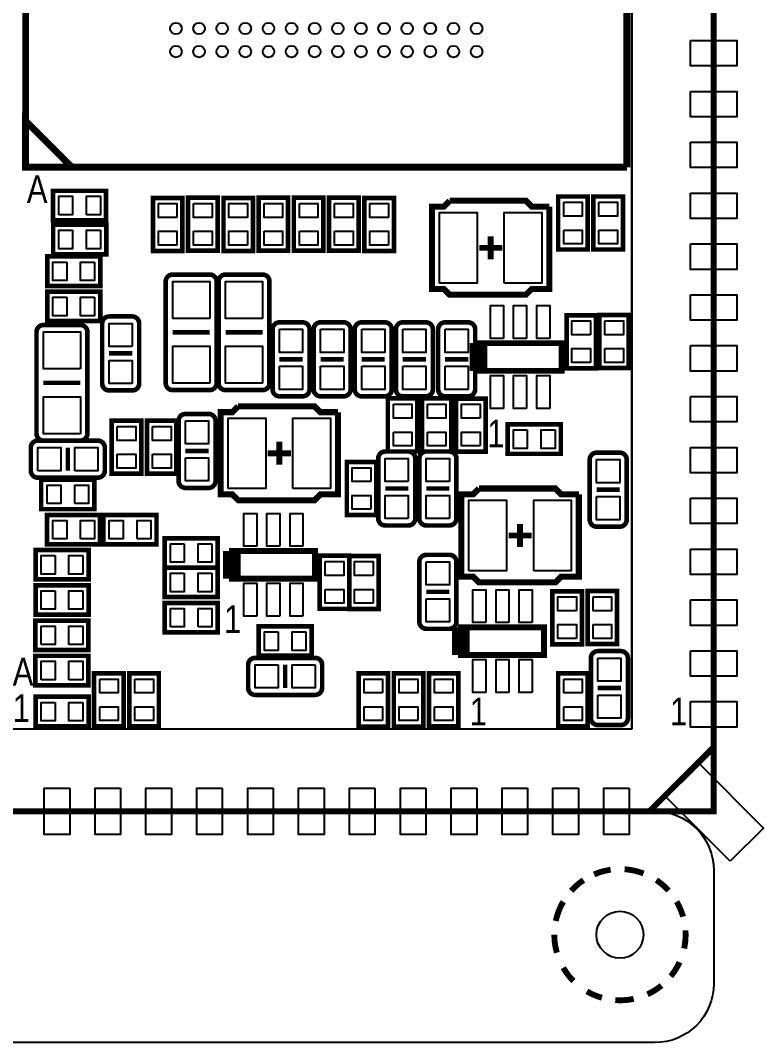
# Model space of a CAD drawing. Extents: x -14.5 to 28.4, y -5 to 32.3.
# Drawn here: x 12.31 to 28.38, y -5 to 17.11 of the extents above; entities that cross this region are included whole.
import ezdxf
from ezdxf.enums import TextEntityAlignment as Align

# ---------------------------------------------------------------- set-up
doc = ezdxf.new("R2010")
doc.units = 0
for name, color, linetype in [('BG_OUTLINE', 254, 'CONTINUOUS'), ('PG_SILKSCREEN_TOP', 85, 'CONTINUOUS'), ('PIN_TOP', 80, 'CONTINUOUS')]:
    doc.layers.add(name, color=color, linetype=linetype)

msp = doc.modelspace()

# ---------------------------------------------------------------- linework, layer by layer
at = {"layer": 'BG_OUTLINE'}
msp.add_lwpolyline([(0, 27.300001), (27.300001, 27.300001), (27.300001, 0), (0, 0)], close=True, dxfattribs=at)
msp.add_lwpolyline([(1.27, 0), (26.030001, 0, -0.414214), (27.300001, -1.27), (27.300001, -3.72999, -0.414214), (26.030001, -4.99999), (1.27, -4.99999, -0.414214), (0, -3.72999), (0, -1.27, -0.414214), (1.27, 0)], format="xyb", dxfattribs=at)
at = {"layer": 'PG_SILKSCREEN_TOP'}
for points, const_width in [([(27.300001, 0), (0, 0), (0, 27.300001), (27.300001, 27.300001), (27.300001, 0)], 0.13), ([(12.423, 14.934999), (12.423, 25.435001)], 0.15), ([(25.423, 25.435001), (25.423, 13.934999)], 0.15), ([(25.423, 13.934999), (25.423, 23.272984)], 0.15), ([(25.423, 13.934999), (13.423001, 13.934999)], 0.15), ([(13.013004, 12.786411), (14.159992, 12.786411), (14.159992, 13.423392), (13.013004, 13.423392), (13.013004, 12.786411)], 0.1), ([(15.813989, 12.124004), (15.813989, 13.270992), (15.177008, 13.270992), (15.177008, 12.124004), (15.813989, 12.124004)], 0.1), ([(15.936011, 13.275996), (15.936011, 12.129008), (16.572992, 12.129008), (16.572992, 13.275996), (15.936011, 13.275996)], 0.1), ([(17.337989, 12.124004), (17.337989, 13.270992), (16.701008, 13.270992), (16.701008, 12.124004), (17.337989, 12.124004)], 0.1), ([(17.460011, 13.275996), (17.460011, 12.129008), (18.096992, 12.129008), (18.096992, 13.275996), (17.460011, 13.275996)], 0.1), ([(18.222011, 13.275996), (18.222011, 12.129008), (18.858992, 12.129008), (18.858992, 13.275996), (18.222011, 13.275996)], 0.1), ([(18.984011, 13.275996), (18.984011, 12.129008), (19.620992, 12.129008), (19.620992, 13.275996), (18.984011, 13.275996)], 0.1), ([(20.385989, 12.124004), (20.385989, 13.270992), (19.749008, 13.270992), (19.749008, 12.124004), (20.385989, 12.124004)], 0.1), ([(23.749, 13.081), (23.749, 11.303), (23.368, 11.303), (23.241, 11.176), (21.59, 11.176), (21.463, 11.303), (21.209, 11.303), (21.209, 13.081), (21.463, 13.081), (21.59, 13.208)], 0.130048), ([(21.59, 13.208), (23.241, 13.208), (23.368, 13.081), (23.749, 13.081)], 0.130048), ([(23.937011, 13.301396), (23.937011, 12.154408), (24.573992, 12.154408), (24.573992, 13.301396), (23.937011, 13.301396)], 0.1), ([(24.699011, 13.301396), (24.699011, 12.154408), (25.335992, 12.154408), (25.335992, 13.301396), (24.699011, 13.301396)], 0.1), ([(14.164996, 12.689789), (13.018008, 12.689789), (13.018008, 12.052808), (14.164996, 12.052808), (14.164996, 12.689789)], 0.1), ([(22.479, 12.441936), (22.479, 11.942064)], 0.127), ([(22.229064, 12.192), (22.728936, 12.192)], 0.127), ([(14.037996, 12.003989), (12.891008, 12.003989), (12.891008, 11.367008), (14.037996, 11.367008), (14.037996, 12.003989)], 0.1), ([(16.401999, 11.6132), (15.602001, 11.6132)], 0.1), ([(17.544999, 11.6132), (16.745001, 11.6132)], 0.1), ([(14.037996, 11.241989), (12.891008, 11.241989), (12.891008, 10.605008), (14.037996, 10.605008), (14.037996, 11.241989)], 0.1), ([(17.911001, 10.579001), (18.410999, 10.579001)], 0.1), ([(18.8, 10.579001), (19.299999, 10.579001)], 0.1), ([(19.689, 10.579001), (20.188999, 10.579001)], 0.1), ([(20.578, 10.579001), (21.077999, 10.579001)], 0.1), ([(21.4924, 10.579001), (21.992399, 10.579001)], 0.1), ([(24.754789, 9.584004), (24.754789, 10.730992), (24.117808, 10.730992), (24.117808, 9.584004), (24.754789, 9.584004)], 0.1), ([(24.826011, 10.735996), (24.826011, 9.589008), (25.462992, 9.589008), (25.462992, 10.735996), (24.826011, 10.735996)], 0.1), ([(13.607999, 10.521), (12.808001, 10.521)], 0.1), ([(15.602001, 10.3632), (16.401999, 10.3632)], 0.1), ([(16.745001, 10.3632), (17.544999, 10.3632)], 0.1), ([(22.214078, 10.129774), (22.214078, 9.529826)], 0.381), ([(24.013922, 10.129774), (22.214078, 10.129774), (22.214078, 9.529826), (24.013922, 9.529826), (24.013922, 10.129774)], 0.127), ([(14.228001, 9.906), (14.727999, 9.906)], 0.1), ([(18.410999, 9.779), (17.911001, 9.779)], 0.1), ([(19.299999, 9.779), (18.8, 9.779)], 0.1), ([(20.188999, 9.779), (19.689, 9.779)], 0.1), ([(21.077999, 9.779), (20.578, 9.779)], 0.1), ([(21.992399, 9.779), (21.4924, 9.779)], 0.1), ([(12.808001, 9.271), (13.607999, 9.271)], 0.1), ([(14.727999, 9.105999), (14.228001, 9.105999)], 0.1), ([(20.254011, 8.932596), (20.254011, 7.785608), (20.890992, 7.785608), (20.890992, 8.932596), (20.254011, 8.932596)], 0.1), ([(20.990611, 8.932596), (20.990611, 7.785608), (21.627592, 7.785608), (21.627592, 8.932596), (20.990611, 8.932596)], 0.1), ([(22.367189, 7.780604), (22.367189, 8.927592), (21.730208, 8.927592), (21.730208, 7.780604), (22.367189, 7.780604)], 0.1), ([(15.879001, 8.597801), (16.378999, 8.597801)], 0.1), ([(19.177, 8.636), (19.177, 6.858), (18.796, 6.858), (18.669, 6.731), (17.018, 6.731), (16.891, 6.858), (16.637, 6.858), (16.637, 8.636), (16.891, 8.636), (17.018, 8.763)], 0.130048), ([(17.018, 8.763), (18.669, 8.763), (18.796, 8.636), (19.177, 8.636)], 0.130048), ([(14.285011, 8.449996), (14.285011, 7.303008), (14.921992, 7.303008), (14.921992, 8.449996), (14.285011, 8.449996)], 0.1), ([(15.047011, 8.449996), (15.047011, 7.303008), (15.683992, 7.303008), (15.683992, 8.449996), (15.047011, 8.449996)], 0.1), ([(23.994796, 8.371789), (22.847808, 8.371789), (22.847808, 7.734808), (23.994796, 7.734808), (23.994796, 8.371789)], 0.1), ([(17.907, 7.996936), (17.907, 7.497064)], 0.127), ([(12.534999, 7.370001), (12.534999, 7.869999)], 0.1), ([(13.335, 7.869999), (13.335, 7.370001)], 0.1), ([(16.378999, 7.7978), (15.879001, 7.7978)], 0.1), ([(17.657064, 7.747), (18.156936, 7.747)], 0.127), ([(24.769001, 7.759601), (25.269, 7.759601)], 0.1), ([(20.004989, 6.409004), (20.004989, 7.555992), (19.368008, 7.555992), (19.368008, 6.409004), (20.004989, 6.409004)], 0.1), ([(12.759004, 6.538011), (13.905992, 6.538011), (13.905992, 7.174992), (12.759004, 7.174992), (12.759004, 6.538011)], 0.1), ([(20.197001, 6.985), (20.696999, 6.985)], 0.1), ([(21.086001, 6.985), (21.586, 6.985)], 0.1), ([(24.384, 6.858), (24.384, 5.08), (24.003, 5.08), (23.876, 4.953), (22.225, 4.953), (22.098, 5.08), (21.844, 5.08), (21.844, 6.858), (22.098, 6.858), (22.225, 6.985)], 0.130048), ([(22.225, 6.985), (23.876, 6.985), (24.003, 6.858), (24.384, 6.858)], 0.130048), ([(25.269, 6.9596), (24.769001, 6.9596)], 0.1), ([(12.886004, 5.776011), (14.032992, 5.776011), (14.032992, 6.412992), (12.886004, 6.412992), (12.886004, 5.776011)], 0.1), ([(14.105204, 5.776011), (15.252192, 5.776011), (15.252192, 6.412992), (14.105204, 6.412992), (14.105204, 5.776011)], 0.1), ([(20.696999, 6.184999), (20.197001, 6.184999)], 0.1), ([(21.586, 6.184999), (21.086001, 6.184999)], 0.1), ([(23.114, 6.218936), (23.114, 5.719064)], 0.127), ([(22.864064, 5.969), (23.363936, 5.969)], 0.127), ([(16.577996, 5.907989), (15.431008, 5.907989), (15.431008, 5.271008), (16.577996, 5.271008), (16.577996, 5.907989)], 0.1), ([(16.880078, 5.633974), (16.880078, 5.034026)], 0.381), ([(13.783996, 5.653989), (12.637008, 5.653989), (12.637008, 5.017008), (13.783996, 5.017008), (13.783996, 5.653989)], 0.1), ([(18.679922, 5.633974), (16.880078, 5.633974), (16.880078, 5.034026), (18.679922, 5.034026), (18.679922, 5.633974)], 0.127), ([(18.780811, 5.528996), (18.780811, 4.382008), (19.417792, 4.382008), (19.417792, 5.528996), (18.780811, 5.528996)], 0.1), ([(20.055789, 4.377004), (20.055789, 5.523992), (19.418808, 5.523992), (19.418808, 4.377004), (20.055789, 4.377004)], 0.1), ([(21.086001, 5.549801), (21.586, 5.549801)], 0.1), ([(16.577996, 5.272989), (15.431008, 5.272989), (15.431008, 4.636008), (16.577996, 4.636008), (16.577996, 5.272989)], 0.1), ([(13.783996, 4.891989), (12.637008, 4.891989), (12.637008, 4.255008), (13.783996, 4.255008), (13.783996, 4.891989)], 0.1), ([(21.586, 4.7498), (21.086001, 4.7498)], 0.1), ([(24.449989, 3.615004), (24.449989, 4.761992), (23.813008, 4.761992), (23.813008, 3.615004), (24.449989, 3.615004)], 0.1), ([(24.572011, 4.766996), (24.572011, 3.620008), (25.208992, 3.620008), (25.208992, 4.766996), (24.572011, 4.766996)], 0.1), ([(15.426004, 3.871011), (16.572992, 3.871011), (16.572992, 4.507992), (15.426004, 4.507992), (15.426004, 3.871011)], 0.1), ([(12.632004, 3.490011), (13.778992, 3.490011), (13.778992, 4.126992), (12.632004, 4.126992), (12.632004, 3.490011)], 0.1), ([(18.609996, 4.002989), (17.463008, 4.002989), (17.463008, 3.366008), (18.609996, 3.366008), (18.609996, 4.002989)], 0.1), ([(21.833078, 3.982974), (21.833078, 3.383026)], 0.381), ([(23.632922, 3.982974), (21.833078, 3.982974), (21.833078, 3.383026), (23.632922, 3.383026), (23.632922, 3.982974)], 0.127), ([(12.632004, 2.728011), (13.778992, 2.728011), (13.778992, 3.364992), (12.632004, 3.364992), (12.632004, 2.728011)], 0.1), ([(24.7944, 3.467001), (25.294399, 3.467001)], 0.1), ([(18.034, 2.671), (18.034, 3.170999)], 0.1), ([(18.834001, 3.170999), (18.834001, 2.671)], 0.1), ([(13.904011, 2.988996), (13.904011, 1.842008), (14.540992, 1.842008), (14.540992, 2.988996), (13.904011, 2.988996)], 0.1), ([(14.666011, 2.988996), (14.666011, 1.842008), (15.302992, 1.842008), (15.302992, 2.988996), (14.666011, 2.988996)], 0.1), ([(20.258989, 1.837004), (20.258989, 2.983992), (19.622008, 2.983992), (19.622008, 1.837004), (20.258989, 1.837004)], 0.1), ([(21.020989, 1.837004), (21.020989, 2.983992), (20.384008, 2.983992), (20.384008, 1.837004), (21.020989, 1.837004)], 0.1), ([(21.143011, 2.988996), (21.143011, 1.842008), (21.779992, 1.842008), (21.779992, 2.988996), (21.143011, 2.988996)], 0.1), ([(23.937011, 2.988996), (23.937011, 1.842008), (24.573992, 1.842008), (24.573992, 2.988996), (23.937011, 2.988996)], 0.1), ([(25.294399, 2.667), (24.7944, 2.667)], 0.1), ([(13.783996, 2.478989), (12.637008, 2.478989), (12.637008, 1.842008), (13.783996, 1.842008), (13.783996, 2.478989)], 0.1), ([(27.302501, 1.394501), (25.905501, -0.002499)], 0.13)]:
    msp.add_lwpolyline(points, dxfattribs=dict(at, const_width=const_width))
for points in [[(25.527, 25.527), (25.527, 1.778)], [(25.527, 1.778), (25.527, 23.272984)], [(25.527, 1.778), (1.778, 1.778)]]:
    msp.add_lwpolyline(points, dxfattribs=at)
msp.add_lwpolyline([(12.423, 14.934999, 0.15, 0.15, 0), (13.423001, 13.934999, 0.1524, 0.1524, 0), (12.423, 13.934999, 0.1524, 0.1524, 0), (12.423, 14.934999, 0.1524, 0.1524, 0)], format="xyseb", dxfattribs=at)
for points, const_width in [([(15.602001, 11.6132, 0.414214), (15.452001, 11.4632)], 0.1), ([(15.452001, 11.4632), (15.452001, 9.2632, 0.414214), (15.602001, 9.1132)], 0.1), ([(16.551999, 9.2632), (16.551999, 11.4632, 0.414214), (16.401999, 11.6132)], 0.1), ([(16.745001, 11.6132, 0.414214), (16.595001, 11.4632)], 0.1), ([(16.595001, 11.4632), (16.595001, 9.2632, 0.414214), (16.745001, 9.1132)], 0.1), ([(17.694999, 9.2632), (17.694999, 11.4632, 0.414214), (17.544999, 11.6132)], 0.1), ([(14.078001, 9.255999), (14.078001, 10.556001, -0.414212), (14.228001, 10.706001)], 0.1), ([(14.228001, 10.706001), (14.727999, 10.706001, -0.414212), (14.877999, 10.556001)], 0.1), ([(17.761001, 9.128999), (17.761001, 10.429001, -0.414212), (17.911001, 10.579001)], 0.1), ([(18.410999, 10.579001, -0.414212), (18.560999, 10.429001)], 0.1), ([(18.650001, 9.128999), (18.650001, 10.429001, -0.414212), (18.8, 10.579001)], 0.1), ([(19.299999, 10.579001, -0.414212), (19.449999, 10.429001)], 0.1), ([(19.539001, 9.128999), (19.539001, 10.429001, -0.414212), (19.689, 10.579001)], 0.1), ([(20.188999, 10.579001, -0.414212), (20.338999, 10.429001)], 0.1), ([(20.428001, 9.128999), (20.428001, 10.429001, -0.414212), (20.578, 10.579001)], 0.1), ([(21.077999, 10.579001, -0.414212), (21.227999, 10.429001)], 0.1), ([(21.342401, 9.128999), (21.342401, 10.429001, -0.414212), (21.4924, 10.579001)], 0.1), ([(21.992399, 10.579001, -0.414212), (22.142399, 10.429001)], 0.1), ([(12.808001, 10.521, 0.414214), (12.658001, 10.371)], 0.1), ([(12.658001, 10.371), (12.658001, 8.171, 0.414214), (12.808001, 8.021)], 0.1), ([(13.757999, 8.171), (13.757999, 10.371, 0.414214), (13.607999, 10.521)], 0.1), ([(14.877999, 10.556001), (14.877999, 9.255999, -0.414212), (14.727999, 9.105999)], 0.1), ([(18.560999, 10.429001), (18.560999, 9.128999, -0.414212), (18.410999, 8.978999)], 0.1), ([(19.449999, 10.429001), (19.449999, 9.128999, -0.414212), (19.299999, 8.978999)], 0.1), ([(20.338999, 10.429001), (20.338999, 9.128999, -0.414212), (20.188999, 8.978999)], 0.1), ([(21.227999, 10.429001), (21.227999, 9.128999, -0.414212), (21.077999, 8.978999)], 0.1), ([(22.142399, 10.429001), (22.142399, 9.128999, -0.414212), (21.992399, 8.978999)], 0.1), ([(14.228001, 9.105999, -0.414212), (14.078001, 9.255999)], 0.1), ([(15.602001, 9.1132), (16.401999, 9.1132, 0.414214), (16.551999, 9.2632)], 0.1), ([(16.745001, 9.1132), (17.544999, 9.1132, 0.414214), (17.694999, 9.2632)], 0.1), ([(18.410999, 8.978999), (17.911001, 8.978999, -0.414212), (17.761001, 9.128999)], 0.1), ([(19.299999, 8.978999), (18.8, 8.978999, -0.414212), (18.650001, 9.128999)], 0.1), ([(20.188999, 8.978999), (19.689, 8.978999, -0.414212), (19.539001, 9.128999)], 0.1), ([(21.077999, 8.978999), (20.578, 8.978999, -0.414212), (20.428001, 9.128999)], 0.1), ([(21.992399, 8.978999), (21.4924, 8.978999, -0.414212), (21.342401, 9.128999)], 0.1), ([(15.729001, 7.147799), (15.729001, 8.447801, -0.414212), (15.879001, 8.597801)], 0.1), ([(16.378999, 8.597801, -0.414212), (16.528999, 8.447801)], 0.1), ([(16.528999, 8.447801), (16.528999, 7.147799, -0.414212), (16.378999, 6.997799)], 0.1), ([(12.808001, 8.021), (13.607999, 8.021, 0.414214), (13.757999, 8.171)], 0.1), ([(12.534999, 7.869999, -0.414212), (12.684999, 8.019999)], 0.1), ([(12.684999, 8.019999), (13.985001, 8.019999, -0.414212), (14.135001, 7.869999)], 0.1), ([(14.135001, 7.869999), (14.135001, 7.370001, -0.414212), (13.985001, 7.220001)], 0.1), ([(20.047001, 6.334999), (20.047001, 7.635001, -0.414212), (20.197001, 7.785001)], 0.1), ([(20.197001, 7.785001), (20.696999, 7.785001, -0.414212), (20.846999, 7.635001)], 0.1), ([(20.936001, 6.334999), (20.936001, 7.635001, -0.414212), (21.086001, 7.785001)], 0.1), ([(21.086001, 7.785001), (21.586, 7.785001, -0.414212), (21.735999, 7.635001)], 0.1), ([(24.619001, 6.309599), (24.619001, 7.609601, -0.414212), (24.769001, 7.759601)], 0.1), ([(25.269, 7.759601, -0.414212), (25.418999, 7.609601)], 0.1), ([(20.846999, 7.635001), (20.846999, 6.334999, -0.414212), (20.696999, 6.184999)], 0.1), ([(21.735999, 7.635001), (21.735999, 6.334999, -0.414212), (21.586, 6.184999)], 0.1), ([(25.418999, 7.609601), (25.418999, 6.309599, -0.414212), (25.269, 6.159599)], 0.1), ([(13.985001, 7.220001), (12.684999, 7.220001, -0.414212), (12.534999, 7.370001)], 0.1), ([(16.378999, 6.997799), (15.879001, 6.997799, -0.414212), (15.729001, 7.147799)], 0.1), ([(20.197001, 6.184999, -0.414212), (20.047001, 6.334999)], 0.1), ([(21.086001, 6.184999, -0.414212), (20.936001, 6.334999)], 0.1), ([(25.269, 6.159599), (24.769001, 6.159599, -0.414212), (24.619001, 6.309599)], 0.1), ([(20.936001, 4.099799), (20.936001, 5.399801, -0.414212), (21.086001, 5.549801)], 0.1), ([(21.586, 5.549801, -0.414212), (21.735999, 5.399801)], 0.1), ([(21.735999, 5.399801), (21.735999, 4.099799, -0.414212), (21.586, 3.949799)], 0.1), ([(21.586, 3.949799), (21.086001, 3.949799, -0.414212), (20.936001, 4.099799)], 0.1), ([(17.233999, 2.671), (17.233999, 3.170999, -0.414212), (17.383999, 3.320999)], 0.1), ([(17.383999, 3.320999), (18.684001, 3.320999, -0.414212), (18.834001, 3.170999)], 0.1), ([(24.644401, 2.016999), (24.644401, 3.317001, -0.414212), (24.7944, 3.467001)], 0.1), ([(25.294399, 3.467001, -0.414212), (25.444399, 3.317001)], 0.1), ([(25.444399, 3.317001), (25.444399, 2.016999, -0.414212), (25.294399, 1.866999)], 0.1), ([(18.684001, 2.521001), (17.383999, 2.521001, -0.414212), (17.233999, 2.671)], 0.1), ([(18.834001, 2.671, -0.414212), (18.684001, 2.521001)], 0.1), ([(25.294399, 1.866999), (24.7944, 1.866999, -0.414212), (24.644401, 2.016999)], 0.1), ([(25.072086, -1.261364, 0.065827), (24.713692, -1.361948)], 0.127), ([(25.782778, -1.341628, 0.074119), (25.374092, -1.250696)], 0.127), ([(24.4856, -1.485646, 0.062613), (24.21763, -1.717294)], 0.127), ([(26.323798, -1.711706, 0.061338), (26.060654, -1.485392)], 0.127), ([(24.046688, -1.951736, 0.079392), (23.88489, -2.369566)], 0.127), ([(26.63825, -2.276856, 0.062517), (26.499566, -1.951482)], 0.127), ([(23.853394, -2.667, 0.069654), (23.908004, -3.05689)], 0.127), ([(26.67, -2.921, 0.061689), (26.689812, -2.572512)], 0.127), ([(26.661364, -2.964434, 0.007798), (26.67, -2.921)], 0.127), ([(26.371804, -3.56616, 0.063426), (26.562304, -3.262122)], 0.127), ([(24.046688, -3.382264, 0.064425), (24.269192, -3.670808)], 0.127), ([(25.868122, -3.95605, 0.063405), (26.17216, -3.765804)], 0.127), ([(24.557736, -3.893312, 0.062525), (24.88311, -4.031996)], 0.127), ([(25.171908, -4.083304, 0.0707), (25.570434, -4.055364)], 0.127)]:
    msp.add_lwpolyline(points, format="xyb", dxfattribs=dict(at, const_width=const_width))
at = {"layer": 'PIN_TOP'}
for points in [[(26.800001, 16.675), (27.800002, 16.675), (27.800002, 16.125001), (26.800001, 16.125001)], [(26.800001, 15.574999), (27.800002, 15.574999), (27.800002, 15.025), (26.800001, 15.025)], [(26.800001, 14.474999), (27.800002, 14.474999), (27.800002, 13.925), (26.800001, 13.925)], [(13.139001, 12.9064), (13.139001, 13.3064), (13.439, 13.3064), (13.439, 12.9064)], [(13.739, 12.9064), (13.739, 13.3064), (14.038999, 13.3064), (14.038999, 12.9064)], [(26.800001, 13.375001), (27.800002, 13.375001), (27.800002, 12.825002), (26.800001, 12.825002)], [(15.694, 12.85), (15.294, 12.85), (15.294, 13.149999), (15.694, 13.149999)], [(16.056, 13.149999), (16.456, 13.149999), (16.456, 12.85), (16.056, 12.85)], [(17.218, 12.85), (16.818, 12.85), (16.818, 13.149999), (17.218, 13.149999)], [(17.58, 13.149999), (17.98, 13.149999), (17.98, 12.85), (17.58, 12.85)], [(18.342, 13.149999), (18.742, 13.149999), (18.742, 12.85), (18.342, 12.85)], [(19.104, 13.149999), (19.504, 13.149999), (19.504, 12.85), (19.104, 12.85)], [(20.266, 12.85), (19.866, 12.85), (19.866, 13.149999), (20.266, 13.149999)], [(24.057, 13.175399), (24.457, 13.175399), (24.457, 12.8754), (24.057, 12.8754)], [(24.819, 13.175399), (25.219, 13.175399), (25.219, 12.8754), (24.819, 12.8754)], [(21.372576, 11.43), (21.372576, 12.954), (22.185376, 12.954), (22.185376, 11.43)], [(22.772624, 11.43), (22.772624, 12.954), (23.585424, 12.954), (23.585424, 11.43)], [(13.439, 12.5698), (13.439, 12.1698), (13.139001, 12.1698), (13.139001, 12.5698)], [(14.038999, 12.5698), (14.038999, 12.1698), (13.739, 12.1698), (13.739, 12.5698)], [(15.694, 12.250001), (15.294, 12.250001), (15.294, 12.55), (15.694, 12.55)], [(16.056, 12.55), (16.456, 12.55), (16.456, 12.250001), (16.056, 12.250001)], [(17.218, 12.250001), (16.818, 12.250001), (16.818, 12.55), (17.218, 12.55)], [(17.58, 12.55), (17.98, 12.55), (17.98, 12.250001), (17.58, 12.250001)], [(18.342, 12.55), (18.742, 12.55), (18.742, 12.250001), (18.342, 12.250001)], [(19.104, 12.55), (19.504, 12.55), (19.504, 12.250001), (19.104, 12.250001)], [(20.266, 12.250001), (19.866, 12.250001), (19.866, 12.55), (20.266, 12.55)], [(24.057, 12.5754), (24.457, 12.5754), (24.457, 12.275401), (24.057, 12.275401)], [(24.819, 12.5754), (25.219, 12.5754), (25.219, 12.275401), (24.819, 12.275401)], [(26.800001, 12.275001), (27.800002, 12.275001), (27.800002, 11.725002), (26.800001, 11.725002)], [(13.312, 11.884), (13.312, 11.484), (13.012001, 11.484), (13.012001, 11.884)], [(13.911999, 11.884), (13.911999, 11.484), (13.612, 11.484), (13.612, 11.884)], [(16.402, 10.663201), (15.602, 10.663201), (15.602, 11.463202), (16.402, 11.463202)], [(17.545, 10.663201), (16.745, 10.663201), (16.745, 11.463202), (17.545, 11.463202)], [(13.312, 11.122), (13.312, 10.722), (13.012001, 10.722), (13.012001, 11.122)], [(13.911999, 11.122), (13.911999, 10.722), (13.612, 10.722), (13.612, 11.122)], [(26.800001, 11.175001), (27.800002, 11.175001), (27.800002, 10.625002), (26.800001, 10.625002)], [(22.753828, 10.22985), (22.474428, 10.22985), (22.474428, 10.94105), (22.753828, 10.94105)], [(23.2537, 10.22985), (22.9743, 10.22985), (22.9743, 10.94105), (23.2537, 10.94105)], [(23.753572, 10.22985), (23.474172, 10.22985), (23.474172, 10.94105), (23.753572, 10.94105)], [(14.727999, 10.056), (14.228001, 10.056), (14.228001, 10.555999), (14.727999, 10.555999)], [(17.911001, 10.428999), (18.410999, 10.428999), (18.410999, 9.929), (17.911001, 9.929)], [(18.8, 10.428999), (19.299999, 10.428999), (19.299999, 9.929), (18.8, 9.929)], [(19.689, 10.428999), (20.188999, 10.428999), (20.188999, 9.929), (19.689, 9.929)], [(20.578, 10.428999), (21.077999, 10.428999), (21.077999, 9.929), (20.578, 9.929)], [(21.4924, 10.428999), (21.992399, 10.428999), (21.992399, 9.929), (21.4924, 9.929)], [(24.6348, 10.31), (24.2348, 10.31), (24.2348, 10.609999), (24.6348, 10.609999)], [(24.946, 10.609999), (25.346, 10.609999), (25.346, 10.31), (24.946, 10.31)], [(13.608, 9.571001), (12.808, 9.571001), (12.808, 10.371002), (13.608, 10.371002)], [(16.402, 9.263198), (15.602, 9.263198), (15.602, 10.063199), (16.402, 10.063199)], [(17.545, 9.263198), (16.745, 9.263198), (16.745, 10.063199), (17.545, 10.063199)], [(24.6348, 9.710001), (24.2348, 9.710001), (24.2348, 10.01), (24.6348, 10.01)], [(24.946, 10.01), (25.346, 10.01), (25.346, 9.710001), (24.946, 9.710001)], [(26.800001, 10.075), (27.800002, 10.075), (27.800002, 9.525001), (26.800001, 9.525001)], [(14.727999, 9.256001), (14.228001, 9.256001), (14.228001, 9.756), (14.727999, 9.756)], [(17.911001, 9.629), (18.410999, 9.629), (18.410999, 9.129001), (17.911001, 9.129001)], [(18.8, 9.629), (19.299999, 9.629), (19.299999, 9.129001), (18.8, 9.129001)], [(19.689, 9.629), (20.188999, 9.629), (20.188999, 9.129001), (19.689, 9.129001)], [(20.578, 9.629), (21.077999, 9.629), (21.077999, 9.129001), (20.578, 9.129001)], [(21.4924, 9.629), (21.992399, 9.629), (21.992399, 9.129001), (21.4924, 9.129001)], [(22.753828, 8.71855), (22.474428, 8.71855), (22.474428, 9.42975), (22.753828, 9.42975)], [(23.2537, 8.71855), (22.9743, 8.71855), (22.9743, 9.42975), (23.2537, 9.42975)], [(23.753572, 8.71855), (23.474172, 8.71855), (23.474172, 9.42975), (23.753572, 9.42975)], [(13.608, 8.170998), (12.808, 8.170998), (12.808, 8.970999), (13.608, 8.970999)], [(26.800001, 8.975), (27.800002, 8.975), (27.800002, 8.425001), (26.800001, 8.425001)], [(20.374, 8.806599), (20.774, 8.806599), (20.774, 8.5066), (20.374, 8.5066)], [(21.1106, 8.806599), (21.5106, 8.806599), (21.5106, 8.5066), (21.1106, 8.5066)], [(22.2472, 8.5066), (21.8472, 8.5066), (21.8472, 8.806599), (22.2472, 8.806599)], [(15.879001, 8.447799), (16.378999, 8.447799), (16.378999, 7.9478), (15.879001, 7.9478)], [(16.800576, 6.985), (16.800576, 8.509), (17.613376, 8.509), (17.613376, 6.985)], [(18.200624, 6.985), (18.200624, 8.509), (19.013424, 8.509), (19.013424, 6.985)], [(14.405, 8.323999), (14.805, 8.323999), (14.805, 8.024), (14.405, 8.024)], [(15.167, 8.323999), (15.567, 8.323999), (15.567, 8.024), (15.167, 8.024)], [(20.374, 8.2066), (20.774, 8.2066), (20.774, 7.906601), (20.374, 7.906601)], [(21.1106, 8.2066), (21.5106, 8.2066), (21.5106, 7.906601), (21.1106, 7.906601)], [(22.2472, 7.906601), (21.8472, 7.906601), (21.8472, 8.2066), (22.2472, 8.2066)], [(23.2688, 8.2518), (23.2688, 7.8518), (22.968801, 7.8518), (22.968801, 8.2518)], [(23.868799, 8.2518), (23.868799, 7.8518), (23.5688, 7.8518), (23.5688, 8.2518)], [(12.685001, 7.370001), (12.685001, 7.869999), (13.185, 7.869999), (13.185, 7.370001)], [(13.485, 7.370001), (13.485, 7.869999), (13.984999, 7.869999), (13.984999, 7.370001)], [(26.800001, 7.874999), (27.800002, 7.874999), (27.800002, 7.325001), (26.800001, 7.325001)], [(14.405, 7.724), (14.805, 7.724), (14.805, 7.424001), (14.405, 7.424001)], [(15.167, 7.724), (15.567, 7.724), (15.567, 7.424001), (15.167, 7.424001)], [(15.879001, 7.6478), (16.378999, 7.6478), (16.378999, 7.147801), (15.879001, 7.147801)], [(20.696999, 7.135), (20.197001, 7.135), (20.197001, 7.634999), (20.696999, 7.634999)], [(21.586, 7.135), (21.086001, 7.135), (21.086001, 7.634999), (21.586, 7.634999)], [(24.769001, 7.609599), (25.269, 7.609599), (25.269, 7.1096), (24.769001, 7.1096)], [(19.885, 7.135), (19.485, 7.135), (19.485, 7.434999), (19.885, 7.434999)], [(12.885001, 6.658), (12.885001, 7.058), (13.185, 7.058), (13.185, 6.658)], [(13.485, 6.658), (13.485, 7.058), (13.784999, 7.058), (13.784999, 6.658)], [(19.885, 6.535001), (19.485, 6.535001), (19.485, 6.835), (19.885, 6.835)], [(20.696999, 6.335001), (20.197001, 6.335001), (20.197001, 6.835), (20.696999, 6.835)], [(21.586, 6.335001), (21.086001, 6.335001), (21.086001, 6.835), (21.586, 6.835)], [(22.007576, 5.207), (22.007576, 6.731), (22.820376, 6.731), (22.820376, 5.207)], [(23.407624, 5.207), (23.407624, 6.731), (24.220424, 6.731), (24.220424, 5.207)], [(24.769001, 6.8096), (25.269, 6.8096), (25.269, 6.309601), (24.769001, 6.309601)], [(26.800001, 6.774999), (27.800002, 6.774999), (27.800002, 6.225), (26.800001, 6.225)], [(17.419828, 5.73405), (17.140428, 5.73405), (17.140428, 6.44525), (17.419828, 6.44525)], [(17.9197, 5.73405), (17.6403, 5.73405), (17.6403, 6.44525), (17.9197, 6.44525)], [(18.419572, 5.73405), (18.140172, 5.73405), (18.140172, 6.44525), (18.419572, 6.44525)], [(13.012001, 5.896), (13.012001, 6.296), (13.312, 6.296), (13.312, 5.896)], [(13.612, 5.896), (13.612, 6.296), (13.911999, 6.296), (13.911999, 5.896)], [(14.231201, 5.896), (14.231201, 6.296), (14.5312, 6.296), (14.5312, 5.896)], [(14.8312, 5.896), (14.8312, 6.296), (15.131199, 6.296), (15.131199, 5.896)], [(15.852, 5.788), (15.852, 5.388), (15.552001, 5.388), (15.552001, 5.788)], [(16.451999, 5.788), (16.451999, 5.388), (16.152, 5.388), (16.152, 5.788)], [(13.058, 5.534), (13.058, 5.134), (12.758001, 5.134), (12.758001, 5.534)], [(13.657999, 5.534), (13.657999, 5.134), (13.358, 5.134), (13.358, 5.534)], [(26.800001, 5.675001), (27.800002, 5.675001), (27.800002, 5.125002), (26.800001, 5.125002)], [(18.9008, 5.402999), (19.3008, 5.402999), (19.3008, 5.103), (18.9008, 5.103)], [(19.9358, 5.103), (19.5358, 5.103), (19.5358, 5.402999), (19.9358, 5.402999)], [(21.086001, 5.399799), (21.586, 5.399799), (21.586, 4.8998), (21.086001, 4.8998)], [(15.852, 5.153), (15.852, 4.753), (15.552001, 4.753), (15.552001, 5.153)], [(16.451999, 5.153), (16.451999, 4.753), (16.152, 4.753), (16.152, 5.153)], [(17.419828, 4.22275), (17.140428, 4.22275), (17.140428, 4.93395), (17.419828, 4.93395)], [(17.9197, 4.22275), (17.6403, 4.22275), (17.6403, 4.93395), (17.9197, 4.93395)], [(18.419572, 4.22275), (18.140172, 4.22275), (18.140172, 4.93395), (18.419572, 4.93395)], [(13.058, 4.772), (13.058, 4.372), (12.758001, 4.372), (12.758001, 4.772)], [(13.657999, 4.772), (13.657999, 4.372), (13.358, 4.372), (13.358, 4.772)], [(18.9008, 4.803), (19.3008, 4.803), (19.3008, 4.503001), (18.9008, 4.503001)], [(19.9358, 4.503001), (19.5358, 4.503001), (19.5358, 4.803), (19.9358, 4.803)], [(22.372828, 4.08305), (22.093428, 4.08305), (22.093428, 4.79425), (22.372828, 4.79425)], [(22.8727, 4.08305), (22.5933, 4.08305), (22.5933, 4.79425), (22.8727, 4.79425)], [(23.372572, 4.08305), (23.093172, 4.08305), (23.093172, 4.79425), (23.372572, 4.79425)], [(21.086001, 4.5998), (21.586, 4.5998), (21.586, 4.099801), (21.086001, 4.099801)], [(24.33, 4.341), (23.93, 4.341), (23.93, 4.640999), (24.33, 4.640999)], [(24.692, 4.640999), (25.092, 4.640999), (25.092, 4.341), (24.692, 4.341)], [(26.800001, 4.575001), (27.800002, 4.575001), (27.800002, 4.025002), (26.800001, 4.025002)], [(15.552001, 3.991), (15.552001, 4.391), (15.852, 4.391), (15.852, 3.991)], [(16.152, 3.991), (16.152, 4.391), (16.451999, 4.391), (16.451999, 3.991)], [(12.758001, 3.61), (12.758001, 4.01), (13.058, 4.01), (13.058, 3.61)], [(13.358, 3.61), (13.358, 4.01), (13.657999, 4.01), (13.657999, 3.61)], [(24.33, 3.741001), (23.93, 3.741001), (23.93, 4.041), (24.33, 4.041)], [(24.692, 4.041), (25.092, 4.041), (25.092, 3.741001), (24.692, 3.741001)], [(17.884, 3.883), (17.884, 3.483), (17.584001, 3.483), (17.584001, 3.883)], [(18.483999, 3.883), (18.483999, 3.483), (18.184, 3.483), (18.184, 3.883)], [(24.7944, 3.316999), (25.294399, 3.316999), (25.294399, 2.817), (24.7944, 2.817)], [(26.800001, 3.475001), (27.800002, 3.475001), (27.800002, 2.925002), (26.800001, 2.925002)], [(12.758001, 2.848), (12.758001, 3.248), (13.058, 3.248), (13.058, 2.848)], [(13.358, 2.848), (13.358, 3.248), (13.657999, 3.248), (13.657999, 2.848)], [(17.884, 3.170999), (17.884, 2.671), (17.384001, 2.671), (17.384001, 3.170999)], [(18.683999, 3.170999), (18.683999, 2.671), (18.184, 2.671), (18.184, 3.170999)], [(22.372828, 2.57175), (22.093428, 2.57175), (22.093428, 3.28295), (22.372828, 3.28295)], [(22.8727, 2.57175), (22.5933, 2.57175), (22.5933, 3.28295), (22.8727, 3.28295)], [(23.372572, 2.57175), (23.093172, 2.57175), (23.093172, 3.28295), (23.372572, 3.28295)], [(14.024, 2.862999), (14.424, 2.862999), (14.424, 2.563), (14.024, 2.563)], [(14.786, 2.862999), (15.186, 2.862999), (15.186, 2.563), (14.786, 2.563)], [(20.139, 2.563), (19.739, 2.563), (19.739, 2.862999), (20.139, 2.862999)], [(20.901, 2.563), (20.501, 2.563), (20.501, 2.862999), (20.901, 2.862999)], [(21.263, 2.862999), (21.663, 2.862999), (21.663, 2.563), (21.263, 2.563)], [(24.057, 2.862999), (24.457, 2.862999), (24.457, 2.563), (24.057, 2.563)], [(24.7944, 2.517), (25.294399, 2.517), (25.294399, 2.017001), (24.7944, 2.017001)], [(13.058, 2.359), (13.058, 1.959), (12.758001, 1.959), (12.758001, 2.359)], [(13.657999, 2.359), (13.657999, 1.959), (13.358, 1.959), (13.358, 2.359)], [(14.024, 2.263), (14.424, 2.263), (14.424, 1.963001), (14.024, 1.963001)], [(14.786, 2.263), (15.186, 2.263), (15.186, 1.963001), (14.786, 1.963001)], [(20.139, 1.963001), (19.739, 1.963001), (19.739, 2.263), (20.139, 2.263)], [(20.901, 1.963001), (20.501, 1.963001), (20.501, 2.263), (20.901, 2.263)], [(21.263, 2.263), (21.663, 2.263), (21.663, 1.963001), (21.263, 1.963001)], [(24.057, 2.263), (24.457, 2.263), (24.457, 1.963001), (24.057, 1.963001)], [(26.800001, 2.375), (27.800002, 2.375), (27.800002, 1.825001), (26.800001, 1.825001)], [(27.659214, -1.077633), (26.222373, 0.359208), (26.940794, 1.077628), (28.377635, -0.359213)], [(13.375001, 0.5), (13.375001, -0.5), (12.825002, -0.5), (12.825002, 0.5)], [(14.474999, 0.5), (14.474999, -0.5), (13.925, -0.5), (13.925, 0.5)], [(15.574999, 0.5), (15.574999, -0.5), (15.025, -0.5), (15.025, 0.5)], [(16.675, 0.5), (16.675, -0.5), (16.125001, -0.5), (16.125001, 0.5)], [(17.775, 0.5), (17.775, -0.5), (17.225001, -0.5), (17.225001, 0.5)], [(18.875, 0.5), (18.875, -0.5), (18.325001, -0.5), (18.325001, 0.5)], [(19.975001, 0.5), (19.975001, -0.5), (19.425002, -0.5), (19.425002, 0.5)], [(21.075001, 0.5), (21.075001, -0.5), (20.525002, -0.5), (20.525002, 0.5)], [(22.174999, 0.5), (22.174999, -0.5), (21.625, -0.5), (21.625, 0.5)], [(23.274999, 0.5), (23.274999, -0.5), (22.725, -0.5), (22.725, 0.5)], [(24.375, 0.5), (24.375, -0.5), (23.825001, -0.5), (23.825001, 0.5)], [(25.475, 0.5), (25.475, -0.5), (24.925001, -0.5), (24.925001, 0.5)]]:
    msp.add_lwpolyline(points, close=True, dxfattribs=at)
for centre, radius in [((15.672999, 16.935), 0.125), ((16.173, 16.935), 0.125), ((16.672999, 16.935), 0.125), ((17.173001, 16.935), 0.125), ((17.673, 16.935), 0.125), ((18.172999, 16.935), 0.125), ((18.673001, 16.935), 0.125), ((19.173, 16.935), 0.125), ((19.673001, 16.935), 0.125), ((20.173, 16.935), 0.125), ((20.672999, 16.935), 0.125), ((21.173001, 16.935), 0.125), ((21.673, 16.935), 0.125), ((22.173001, 16.935), 0.125), ((15.672999, 16.434999), 0.125), ((16.173, 16.434999), 0.125), ((16.672999, 16.434999), 0.125), ((17.173001, 16.434999), 0.125), ((17.673, 16.434999), 0.125), ((18.172999, 16.434999), 0.125), ((18.673001, 16.434999), 0.125), ((19.173, 16.434999), 0.125), ((19.673001, 16.434999), 0.125), ((20.173, 16.434999), 0.125), ((20.672999, 16.434999), 0.125), ((21.173001, 16.434999), 0.125), ((21.673, 16.434999), 0.125), ((22.173001, 16.434999), 0.125), ((25.273, -2.667), 0.508)]:
    msp.add_circle(centre, radius, dxfattribs=at)

# ---------------------------------------------------------------- texts
at = {"layer": 'PG_SILKSCREEN_TOP', "width": 0.833333}
for s, p in [('A', (12.4492, 13.162001)), ('1', (22.4028, 7.874)), ('1', (16.7132, 3.8608)), ('A', (12.1444, 2.722601)), ('1', (12.1444, 1.935201)), ('1', (22.025, 1.859001))]:
    msp.add_text(s, height=0.599999, dxfattribs=at).set_placement(p)
msp.add_text('1', height=0.599999, dxfattribs=at).set_placement((26.543, 1.859001), align=Align.CENTER)

doc.saveas('drawing.dxf')
